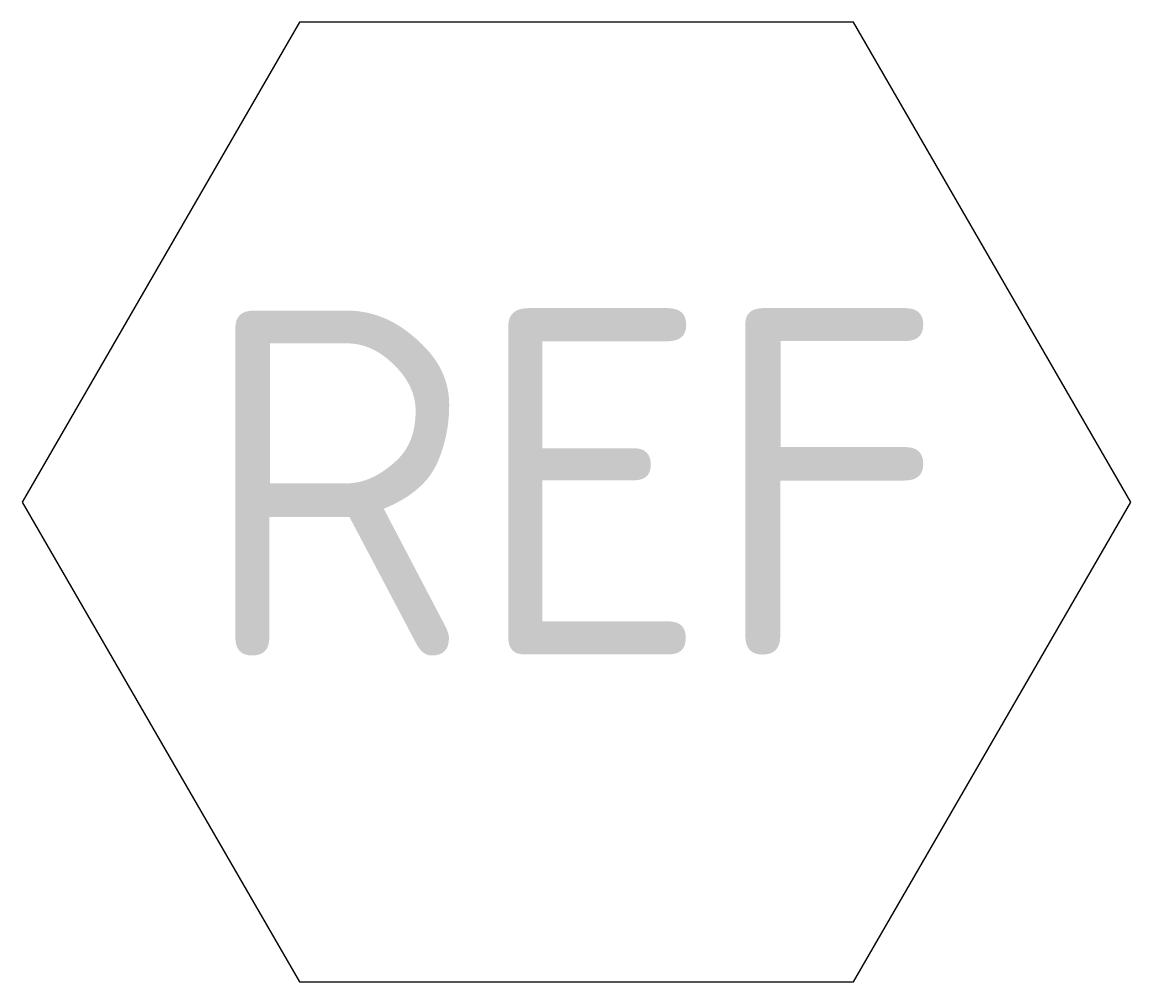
# Model space of a CAD drawing. Extents: x -4 to 4, y -3.46 to 3.46.
import ezdxf
from ezdxf.enums import TextEntityAlignment as Align

# ---------------------------------------------------------------- set-up
doc = ezdxf.new("R2010")
doc.units = 0
doc.styles.add('NLCS-ISO', font='NLCS-ISO.ttf')

msp = doc.modelspace()

# ---------------------------------------------------------------- linework, layer by layer
at = {"flags": 128}
msp.add_lwpolyline([(4, 0), (2, 3.4641), (-2, 3.4641), (-4, 0), (-2, -3.4641), (2, -3.4641)], close=True, dxfattribs=at)

# ---------------------------------------------------------------- texts
at = {"color": 7, "lineweight": 25, "style": 'NLCS-ISO'}
msp.add_attdef('REF', text='1', height=2.5, dxfattribs=at).set_placement((-0.0225, -1.1082), align=Align.CENTER)

doc.saveas('drawing.dxf')
